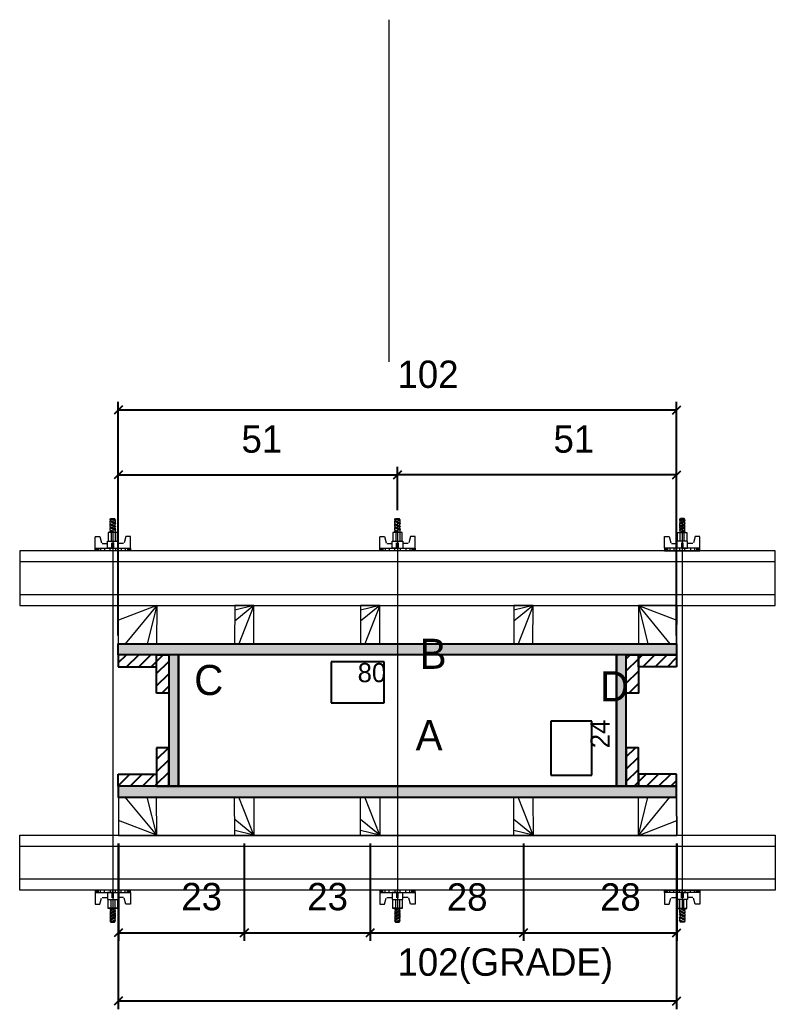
# Model space of a CAD drawing. Header units: metres. Extents: x 4495 to 5830, y 7754 to 8470.
# Drawn here: x 4494.9 to 4770.9, y 8108.7 to 8470.3 of the extents above; entities that cross this region are included whole.
import ezdxf

# ---------------------------------------------------------------- set-up
doc = ezdxf.new("R2010")
doc.units = ezdxf.units.M
for name, color, linetype in [('CHAPA', 7, 'Continuous'), ('COTA', 7, 'Continuous'), ('Hachura', 7, 'Continuous'), ('Madeira', 7, 'Continuous'), ('Painéis', 7, 'Continuous'), ('Perfil Metálico', 7, 'Continuous'), ('SARRAFO', 7, 'Continuous'), ('Texto Seção', 7, 'Continuous'), ('TEXTO_GERAL', 7, 'Continuous')]:
    doc.layers.add(name, color=color, linetype=linetype)

msp = doc.modelspace()

# ---------------------------------------------------------------- hatches: boundary and pattern name
at = {"layer": 'Hachura'}
h = msp.add_hatch(color=7, dxfattribs=at)
h.dxf.hatch_style = 1
h.paths.add_polyline_path([(4530.91, 8238.22), (4530.91, 8242.22), (4734.91, 8242.22), (4734.91, 8238.22), (4530.91, 8238.22)])
h = msp.add_hatch(color=7, dxfattribs=at)
h.dxf.hatch_style = 1
h.paths.add_polyline_path([(4530.91, 8238.22), (4530.91, 8242.22), (4734.91, 8242.22), (4734.91, 8238.22), (4530.91, 8238.22)])
h = msp.add_hatch(dxfattribs=at)
h.set_pattern_fill('ANSI31')
h.paths.add_polyline_path([(4544.91, 8238.22), (4544.91, 8233.82), (4530.91, 8233.82), (4530.91, 8238.22), (4544.91, 8238.22)])
h = msp.add_hatch(dxfattribs=at)
h.set_pattern_fill('ANSI31')
h.paths.add_polyline_path([(4549.31, 8238.22), (4544.91, 8238.22), (4544.91, 8224.22), (4549.31, 8224.22), (4549.31, 8238.22)])
h = msp.add_hatch(color=7, dxfattribs=at)
h.dxf.hatch_style = 1
h.paths.add_polyline_path([(4552.91, 8238.22), (4549.31, 8238.22), (4549.31, 8190.22), (4552.91, 8190.22), (4552.91, 8238.22)])
h = msp.add_hatch(color=7, dxfattribs=at)
h.dxf.hatch_style = 1
h.paths.add_polyline_path([(4552.91, 8238.22), (4549.31, 8238.22), (4549.31, 8190.22), (4552.91, 8190.22), (4552.91, 8238.22)])
h = msp.add_hatch(color=7, dxfattribs=at)
h.dxf.hatch_style = 1
h.paths.add_polyline_path([(4716.51, 8238.22), (4712.91, 8238.22), (4712.91, 8190.22), (4716.51, 8190.22), (4716.51, 8238.22)])
h = msp.add_hatch(color=7, dxfattribs=at)
h.dxf.hatch_style = 1
h.paths.add_polyline_path([(4716.51, 8238.22), (4712.91, 8238.22), (4712.91, 8190.22), (4716.51, 8190.22), (4716.51, 8238.22)])
h = msp.add_hatch(dxfattribs=at)
h.set_pattern_fill('ANSI31')
h.paths.add_polyline_path([(4720.91, 8238.22), (4716.51, 8238.22), (4716.51, 8224.22), (4720.91, 8224.22), (4720.91, 8238.22)])
h = msp.add_hatch(dxfattribs=at)
h.set_pattern_fill('ANSI31')
h.paths.add_polyline_path([(4720.91, 8238.22), (4720.91, 8233.82), (4734.91, 8233.82), (4734.91, 8238.22), (4720.91, 8238.22)])
h = msp.add_hatch(dxfattribs=at)
h.set_pattern_fill('ANSI31')
h.paths.add_polyline_path([(4549.31, 8190.22), (4544.91, 8190.22), (4544.91, 8204.22), (4549.31, 8204.22), (4549.31, 8190.22)])
h = msp.add_hatch(dxfattribs=at)
h.set_pattern_fill('ANSI31')
h.paths.add_polyline_path([(4720.91, 8190.22), (4716.51, 8190.22), (4716.51, 8204.22), (4720.91, 8204.22), (4720.91, 8190.22)])
h = msp.add_hatch(dxfattribs=at)
h.set_pattern_fill('ANSI31')
h.paths.add_polyline_path([(4544.91, 8190.22), (4544.91, 8194.62), (4530.91, 8194.62), (4530.91, 8190.22), (4544.91, 8190.22)])
h = msp.add_hatch(dxfattribs=at)
h.set_pattern_fill('ANSI31')
h.paths.add_polyline_path([(4720.91, 8190.22), (4720.91, 8194.62), (4734.91, 8194.62), (4734.91, 8190.22), (4720.91, 8190.22)])
h = msp.add_hatch(color=7, dxfattribs=at)
h.dxf.hatch_style = 1
h.paths.add_polyline_path([(4530.91, 8190.22), (4530.91, 8186.22), (4734.91, 8186.22), (4734.91, 8190.22), (4530.91, 8190.22)])
h = msp.add_hatch(color=7, dxfattribs=at)
h.dxf.hatch_style = 1
h.paths.add_polyline_path([(4530.91, 8190.22), (4530.91, 8186.22), (4734.91, 8186.22), (4734.91, 8190.22), (4530.91, 8190.22)])

# ---------------------------------------------------------------- linework, layer by layer
at = {"layer": 'CHAPA', "color": 1, "lineweight": 25}
for points in [[(4530.91, 8238.22), (4530.91, 8242.22), (4734.91, 8242.22), (4734.91, 8238.22)], [(4530.91, 8238.22), (4530.91, 8242.22), (4734.91, 8242.22), (4734.91, 8238.22)], [(4552.91, 8238.22), (4549.31, 8238.22), (4549.31, 8190.22), (4552.91, 8190.22)], [(4552.91, 8238.22), (4549.31, 8238.22), (4549.31, 8190.22), (4552.91, 8190.22)], [(4716.51, 8238.22), (4712.91, 8238.22), (4712.91, 8190.22), (4716.51, 8190.22)], [(4716.51, 8238.22), (4712.91, 8238.22), (4712.91, 8190.22), (4716.51, 8190.22)], [(4530.91, 8190.22), (4530.91, 8186.22), (4734.91, 8186.22), (4734.91, 8190.22)], [(4530.91, 8190.22), (4530.91, 8186.22), (4734.91, 8186.22), (4734.91, 8190.22)]]:
    msp.add_lwpolyline(points, close=True, dxfattribs=at)
at = {"layer": 'COTA', "color": 0, "lineweight": 25}
for p, q in [((4532.41, 8329.13), (4529.41, 8326.13)), ((4733.41, 8326.13), (4736.41, 8329.13)), ((4532.41, 8305.45), (4529.41, 8302.45)), ((4634.41, 8305.45), (4631.41, 8302.45)), ((4631.41, 8302.45), (4634.41, 8305.45)), ((4733.41, 8302.45), (4736.41, 8305.45)), ((4532.44, 8138.1), (4529.44, 8135.1)), ((4575.43, 8135.1), (4578.43, 8138.1)), ((4578.43, 8138.1), (4575.43, 8135.1)), ((4621.43, 8135.1), (4624.43, 8138.1)), ((4624.43, 8138.1), (4621.43, 8135.1)), ((4677.43, 8135.1), (4680.43, 8138.1)), ((4680.43, 8138.1), (4677.43, 8135.1)), ((4733.43, 8135.1), (4736.43, 8138.1)), ((4532.41, 8113.16), (4529.41, 8110.16)), ((4733.41, 8110.16), (4736.41, 8113.16))]:
    msp.add_line(p, q, dxfattribs=at)
at = {"layer": 'COTA', "color": 241, "lineweight": 25}
for p, q in [((4530.91, 8245.22), (4530.91, 8330.63)), ((4734.91, 8245.22), (4734.91, 8330.63)), ((4734.91, 8327.63), (4530.91, 8327.63)), ((4530.91, 8279.22), (4530.91, 8306.95)), ((4632.91, 8291.03), (4632.91, 8306.95)), ((4632.91, 8291.03), (4632.91, 8306.95)), ((4734.91, 8279.22), (4734.91, 8306.95)), ((4530.91, 8303.95), (4632.91, 8303.95)), ((4734.91, 8303.95), (4632.91, 8303.95)), ((4530.91, 8169.22), (4530.91, 8108.66)), ((4530.94, 8169.21), (4530.94, 8133.6)), ((4576.93, 8169.21), (4576.93, 8133.6)), ((4576.93, 8169.21), (4576.93, 8133.6)), ((4622.93, 8169.21), (4622.93, 8133.6)), ((4622.93, 8169.21), (4622.93, 8133.6)), ((4678.93, 8169.21), (4678.93, 8133.6)), ((4678.93, 8169.21), (4678.93, 8133.6)), ((4734.91, 8169.22), (4734.91, 8108.66)), ((4734.93, 8169.21), (4734.93, 8133.6)), ((4530.94, 8136.6), (4576.93, 8136.6)), ((4576.93, 8136.6), (4622.93, 8136.6)), ((4622.93, 8136.6), (4678.93, 8136.6)), ((4678.93, 8136.6), (4734.93, 8136.6)), ((4734.91, 8111.66), (4530.91, 8111.66))]:
    msp.add_line(p, q, dxfattribs=at)
at = {"layer": 'COTA', "color": 180, "lineweight": 25}
for p, q in [((4628.03, 8235.68), (4608.69, 8235.68)), ((4608.69, 8235.68), (4608.69, 8220.68)), ((4628.03, 8220.68), (4628.03, 8235.68)), ((4608.69, 8220.68), (4628.03, 8220.68)), ((4703.92, 8213.91), (4688.92, 8213.91)), ((4688.92, 8213.91), (4688.92, 8194.24)), ((4703.92, 8194.24), (4703.92, 8213.91)), ((4688.92, 8194.24), (4703.92, 8194.24))]:
    msp.add_line(p, q, dxfattribs=at)
at = {"layer": 'Hachura', "color": 0, "lineweight": 9}
for p, q in [((4529.91, 8285.98), (4527.77, 8287.05)), ((4529.91, 8284.82), (4527.77, 8285.89)), ((4529.91, 8283.66), (4527.77, 8284.73)), ((4527.81, 8287.29), (4529.97, 8286.21)), ((4527.81, 8286.13), (4529.97, 8285.05)), ((4527.81, 8284.97), (4529.97, 8283.88)), ((4527.88, 8287.7), (4528.2, 8288.03)), ((4527.88, 8287.38), (4527.88, 8287.7)), ((4529.81, 8287.7), (4527.88, 8287.7)), ((4527.88, 8287.38), (4529.81, 8286.41)), ((4527.88, 8287.38), (4529.81, 8286.41)), ((4527.88, 8286.22), (4527.88, 8286.87)), ((4529.81, 8285.9), (4527.88, 8286.87)), ((4527.88, 8286.22), (4529.81, 8285.25)), ((4527.88, 8285.06), (4527.88, 8285.71)), ((4529.81, 8284.74), (4527.88, 8285.71)), ((4527.88, 8285.49), (4527.88, 8285.71)), ((4527.88, 8285.06), (4529.81, 8284.09)), ((4528.2, 8288.03), (4529.49, 8288.03)), ((4529.81, 8287.06), (4528.52, 8287.7)), ((4529.91, 8287.14), (4528.78, 8287.7)), ((4529.3, 8287.7), (4529.97, 8287.37)), ((4529.81, 8287.7), (4529.49, 8288.03)), ((4529.56, 8287.7), (4529.81, 8287.58)), ((4529.81, 8287.06), (4529.81, 8286.41)), ((4529.81, 8285.25), (4529.81, 8285.9)), ((4529.81, 8284.53), (4529.81, 8284.74)), ((4633.91, 8285.98), (4631.77, 8287.05)), ((4633.91, 8284.82), (4631.77, 8285.89)), ((4633.91, 8283.66), (4631.77, 8284.73)), ((4631.81, 8287.29), (4633.97, 8286.21)), ((4631.81, 8286.13), (4633.97, 8285.05)), ((4631.81, 8284.97), (4633.97, 8283.88)), ((4631.88, 8287.7), (4632.2, 8288.03)), ((4631.88, 8287.38), (4631.88, 8287.7)), ((4633.81, 8287.7), (4631.88, 8287.7)), ((4631.88, 8287.38), (4633.81, 8286.41)), ((4631.88, 8287.38), (4633.81, 8286.41)), ((4631.88, 8286.22), (4631.88, 8286.87)), ((4633.81, 8285.9), (4631.88, 8286.87)), ((4631.88, 8286.22), (4633.81, 8285.25)), ((4631.88, 8285.06), (4631.88, 8285.71)), ((4633.81, 8284.74), (4631.88, 8285.71)), ((4631.88, 8285.49), (4631.88, 8285.71)), ((4631.88, 8285.06), (4633.81, 8284.09)), ((4632.2, 8288.03), (4633.49, 8288.03)), ((4633.81, 8287.06), (4632.52, 8287.7)), ((4633.91, 8287.14), (4632.78, 8287.7)), ((4633.3, 8287.7), (4633.97, 8287.37)), ((4633.81, 8287.7), (4633.49, 8288.03)), ((4633.56, 8287.7), (4633.81, 8287.58)), ((4633.81, 8287.06), (4633.81, 8286.41)), ((4633.81, 8285.25), (4633.81, 8285.9)), ((4633.81, 8284.53), (4633.81, 8284.74)), ((4736.53, 8287.7), (4735.85, 8287.37)), ((4738.02, 8287.29), (4735.85, 8286.21)), ((4738.02, 8286.13), (4735.85, 8285.05)), ((4738.02, 8284.97), (4735.85, 8283.88)), ((4735.91, 8287.14), (4737.04, 8287.7)), ((4735.91, 8285.98), (4738.05, 8287.05)), ((4735.91, 8284.82), (4738.05, 8285.89)), ((4735.91, 8283.66), (4738.05, 8284.73)), ((4736.01, 8287.7), (4736.34, 8288.03)), ((4736.27, 8287.7), (4736.01, 8287.58)), ((4736.01, 8287.06), (4737.3, 8287.7)), ((4736.01, 8287.7), (4737.95, 8287.7)), ((4737.95, 8287.38), (4736.01, 8286.41)), ((4737.95, 8287.38), (4736.01, 8286.41)), ((4736.01, 8287.06), (4736.01, 8286.41)), ((4736.01, 8285.9), (4737.95, 8286.87)), ((4737.95, 8286.22), (4736.01, 8285.25)), ((4736.01, 8285.25), (4736.01, 8285.9)), ((4736.01, 8284.74), (4737.95, 8285.71)), ((4737.95, 8285.06), (4736.01, 8284.09)), ((4736.01, 8284.53), (4736.01, 8284.74)), ((4737.63, 8288.03), (4736.34, 8288.03)), ((4737.95, 8287.7), (4737.63, 8288.03)), ((4737.95, 8287.38), (4737.95, 8287.7)), ((4737.95, 8286.22), (4737.95, 8286.87)), ((4737.95, 8285.06), (4737.95, 8285.71)), ((4737.95, 8285.49), (4737.95, 8285.71)), ((4522.46, 8281.38), (4524.14, 8281.38)), ((4522.47, 8276.22), (4522.47, 8281.36)), ((4524.14, 8281.38), (4524.72, 8279.17)), ((4530.59, 8282.93), (4527.23, 8282.93)), ((4527.23, 8282.93), (4527.23, 8279.71)), ((4530.59, 8282.86), (4527.23, 8282.86)), ((4529.04, 8282.93), (4527.77, 8283.57)), ((4527.88, 8283.9), (4527.88, 8284.54)), ((4529.81, 8283.58), (4527.88, 8284.54)), ((4527.88, 8283.9), (4529.81, 8282.93)), ((4528.78, 8282.93), (4527.88, 8283.38)), ((4527.88, 8282.93), (4527.88, 8283.38)), ((4528.27, 8282.93), (4528.27, 8279.71)), ((4529.81, 8284.53), (4529.81, 8284.09)), ((4529.81, 8283.58), (4529.81, 8282.93)), ((4529.81, 8282.93), (4529.81, 8279.71)), ((4530.59, 8279.71), (4530.59, 8282.93)), ((4533.68, 8281.38), (4533.1, 8279.17)), ((4535.36, 8281.38), (4533.68, 8281.38)), ((4535.36, 8277.13), (4535.36, 8281.38)), ((4626.46, 8281.38), (4628.14, 8281.38)), ((4626.47, 8276.22), (4626.47, 8281.36)), ((4628.14, 8281.38), (4628.72, 8279.17)), ((4634.59, 8282.93), (4631.23, 8282.93)), ((4631.23, 8282.93), (4631.23, 8279.71)), ((4634.59, 8282.86), (4631.23, 8282.86)), ((4633.04, 8282.93), (4631.77, 8283.57)), ((4631.88, 8283.9), (4631.88, 8284.54)), ((4633.81, 8283.58), (4631.88, 8284.54)), ((4631.88, 8283.9), (4633.81, 8282.93)), ((4632.78, 8282.93), (4631.88, 8283.38)), ((4631.88, 8282.93), (4631.88, 8283.38)), ((4632.27, 8282.93), (4632.27, 8279.71)), ((4633.81, 8284.53), (4633.81, 8284.09)), ((4633.81, 8283.58), (4633.81, 8282.93)), ((4633.81, 8282.93), (4633.81, 8279.71)), ((4634.59, 8279.71), (4634.59, 8282.93)), ((4637.68, 8281.38), (4637.1, 8279.17)), ((4639.36, 8281.38), (4637.68, 8281.38)), ((4639.36, 8277.13), (4639.36, 8281.38)), ((4730.47, 8277.13), (4730.47, 8281.38)), ((4730.47, 8281.38), (4732.14, 8281.38)), ((4732.14, 8281.38), (4732.72, 8279.17)), ((4735.24, 8282.93), (4738.59, 8282.93)), ((4735.24, 8279.71), (4735.24, 8282.93)), ((4735.24, 8282.86), (4738.59, 8282.86)), ((4736.01, 8283.58), (4737.95, 8284.54)), ((4736.01, 8284.53), (4736.01, 8284.09)), ((4737.95, 8283.9), (4736.01, 8282.93)), ((4736.01, 8283.58), (4736.01, 8282.93)), ((4736.01, 8282.93), (4736.01, 8279.71)), ((4736.79, 8282.93), (4738.05, 8283.57)), ((4737.04, 8282.93), (4737.95, 8283.38)), ((4737.56, 8282.93), (4737.56, 8279.71)), ((4737.95, 8283.9), (4737.95, 8284.54)), ((4737.95, 8282.93), (4737.95, 8283.38)), ((4738.59, 8282.93), (4738.59, 8279.71)), ((4741.69, 8281.38), (4741.11, 8279.17)), ((4743.36, 8281.38), (4741.69, 8281.38)), ((4743.36, 8276.22), (4743.36, 8281.36)), ((4525.03, 8278.93), (4526.98, 8278.93)), ((4526.98, 8279.71), (4530.85, 8279.71)), ((4526.98, 8277.13), (4526.98, 8279.71)), ((4528.6, 8277.13), (4528.6, 8279.13)), ((4529.11, 8279.13), (4529.11, 8277.13)), ((4530.85, 8279.71), (4530.59, 8279.71)), ((4530.85, 8279.71), (4530.59, 8279.71)), ((4532.79, 8278.93), (4530.84, 8278.93)), ((4530.85, 8279.71), (4530.85, 8277.13)), ((4629.03, 8278.93), (4630.98, 8278.93)), ((4630.98, 8279.71), (4634.85, 8279.71)), ((4630.98, 8277.13), (4630.98, 8279.71)), ((4632.6, 8277.13), (4632.6, 8279.13)), ((4633.12, 8279.13), (4633.12, 8277.13)), ((4634.85, 8279.71), (4634.59, 8279.71)), ((4634.85, 8279.71), (4634.59, 8279.71)), ((4636.79, 8278.93), (4634.84, 8278.93)), ((4634.85, 8279.71), (4634.85, 8277.13)), ((4733.04, 8278.93), (4734.98, 8278.93)), ((4738.85, 8279.71), (4734.98, 8279.71)), ((4734.98, 8279.71), (4734.98, 8277.13)), ((4734.98, 8279.71), (4735.24, 8279.71)), ((4734.98, 8279.71), (4735.24, 8279.71)), ((4736.71, 8279.13), (4736.71, 8277.13)), ((4737.23, 8277.13), (4737.23, 8279.13)), ((4738.85, 8277.13), (4738.85, 8279.71)), ((4740.79, 8278.93), (4738.85, 8278.93)), ((4522.46, 8277.13), (4535.36, 8277.13)), ((4522.46, 8277.13), (4527.62, 8277.13)), ((4535.36, 8276.22), (4522.47, 8276.22)), ((4522.6, 8277.15), (4522.6, 8276.22)), ((4522.81, 8277.15), (4522.81, 8276.22)), ((4523.15, 8277.15), (4523.15, 8276.22)), ((4523.61, 8277.15), (4523.61, 8276.22)), ((4524.46, 8277.15), (4524.46, 8276.22)), ((4525.87, 8277.15), (4525.87, 8276.22)), ((4534.41, 8276.22), (4526.59, 8276.22)), ((4528.91, 8277.13), (4526.98, 8277.13)), ((4527.62, 8277.13), (4528.27, 8277.13)), ((4527.95, 8276.81), (4527.95, 8277.02)), ((4527.95, 8276.38), (4527.95, 8276.81)), ((4528.91, 8277.13), (4528.91, 8276.22)), ((4529.89, 8277), (4529.89, 8276.57)), ((4531.94, 8277.15), (4531.94, 8276.22)), ((4533.37, 8277.15), (4533.37, 8276.22)), ((4534.21, 8277.15), (4534.21, 8276.22)), ((4534.68, 8277.15), (4534.68, 8276.22)), ((4535.01, 8277.15), (4535.01, 8276.22)), ((4535.22, 8277.15), (4535.22, 8276.22)), ((4535.36, 8277.13), (4535.36, 8276.22)), ((4626.46, 8277.13), (4639.36, 8277.13)), ((4626.46, 8277.13), (4631.62, 8277.13)), ((4639.36, 8276.22), (4626.47, 8276.22)), ((4626.6, 8277.15), (4626.6, 8276.22)), ((4626.81, 8277.15), (4626.81, 8276.22)), ((4627.15, 8277.15), (4627.15, 8276.22)), ((4627.61, 8277.15), (4627.61, 8276.22)), ((4628.46, 8277.15), (4628.46, 8276.22)), ((4629.87, 8277.15), (4629.87, 8276.22)), ((4638.41, 8276.22), (4630.59, 8276.22)), ((4632.91, 8277.13), (4630.98, 8277.13)), ((4631.62, 8277.13), (4632.27, 8277.13)), ((4631.95, 8276.81), (4631.95, 8277.02)), ((4631.95, 8276.38), (4631.95, 8276.81)), ((4632.91, 8277.13), (4632.91, 8276.22)), ((4633.89, 8277), (4633.89, 8276.57)), ((4635.94, 8277.15), (4635.94, 8276.22)), ((4637.37, 8277.15), (4637.37, 8276.22)), ((4638.21, 8277.15), (4638.21, 8276.22)), ((4638.68, 8277.15), (4638.68, 8276.22)), ((4639.01, 8277.15), (4639.01, 8276.22)), ((4639.22, 8277.15), (4639.22, 8276.22)), ((4639.36, 8277.13), (4639.36, 8276.22)), ((4743.36, 8277.13), (4730.47, 8277.13)), ((4730.47, 8277.13), (4730.47, 8276.22)), ((4730.47, 8276.22), (4743.36, 8276.22)), ((4730.6, 8277.15), (4730.6, 8276.22)), ((4730.81, 8277.15), (4730.81, 8276.22)), ((4731.15, 8277.15), (4731.15, 8276.22)), ((4731.42, 8276.22), (4739.23, 8276.22)), ((4731.61, 8277.15), (4731.61, 8276.22)), ((4732.46, 8277.15), (4732.46, 8276.22)), ((4733.89, 8277.15), (4733.89, 8276.22)), ((4735.94, 8277), (4735.94, 8276.57)), ((4736.92, 8277.13), (4738.85, 8277.13)), ((4736.92, 8277.13), (4736.92, 8276.22)), ((4738.21, 8277.13), (4737.56, 8277.13)), ((4737.87, 8276.81), (4737.87, 8277.02)), ((4737.87, 8276.38), (4737.87, 8276.81)), ((4743.36, 8277.13), (4738.21, 8277.13)), ((4739.96, 8277.15), (4739.96, 8276.22)), ((4741.37, 8277.15), (4741.37, 8276.22)), ((4742.21, 8277.15), (4742.21, 8276.22)), ((4742.68, 8277.15), (4742.68, 8276.22)), ((4743.01, 8277.15), (4743.01, 8276.22)), ((4743.22, 8277.15), (4743.22, 8276.22)), ((4522.46, 8151.32), (4535.36, 8151.32)), ((4522.46, 8151.32), (4527.62, 8151.32)), ((4535.36, 8152.22), (4522.47, 8152.22)), ((4522.47, 8152.22), (4522.47, 8147.09)), ((4522.6, 8151.3), (4522.6, 8152.23)), ((4522.81, 8151.3), (4522.81, 8152.23)), ((4523.15, 8151.3), (4523.15, 8152.23)), ((4523.61, 8151.3), (4523.61, 8152.23)), ((4524.46, 8151.3), (4524.46, 8152.23)), ((4525.87, 8151.3), (4525.87, 8152.23)), ((4534.41, 8152.22), (4526.59, 8152.22)), ((4528.91, 8151.32), (4526.98, 8151.32)), ((4526.98, 8151.32), (4526.98, 8148.74)), ((4527.62, 8151.32), (4528.27, 8151.32)), ((4527.95, 8152.07), (4527.95, 8151.64)), ((4527.95, 8151.64), (4527.95, 8151.43)), ((4528.6, 8151.32), (4528.6, 8149.32)), ((4528.91, 8151.32), (4528.91, 8152.22)), ((4529.12, 8149.32), (4529.12, 8151.32)), ((4529.89, 8151.45), (4529.89, 8151.88)), ((4530.85, 8148.74), (4530.85, 8151.32)), ((4531.94, 8151.3), (4531.94, 8152.22)), ((4533.37, 8151.3), (4533.37, 8152.23)), ((4534.21, 8151.3), (4534.21, 8152.23)), ((4534.68, 8151.3), (4534.68, 8152.23)), ((4535.01, 8151.3), (4535.01, 8152.23)), ((4535.22, 8151.3), (4535.22, 8152.23)), ((4535.36, 8151.32), (4535.36, 8152.22)), ((4535.36, 8151.32), (4535.36, 8147.07)), ((4626.46, 8151.32), (4639.36, 8151.32)), ((4626.46, 8151.32), (4631.62, 8151.32)), ((4639.36, 8152.22), (4626.47, 8152.22)), ((4626.47, 8152.22), (4626.47, 8147.09)), ((4626.6, 8151.3), (4626.6, 8152.23)), ((4626.81, 8151.3), (4626.81, 8152.23)), ((4627.15, 8151.3), (4627.15, 8152.23)), ((4627.61, 8151.3), (4627.61, 8152.23)), ((4628.46, 8151.3), (4628.46, 8152.23)), ((4629.87, 8151.3), (4629.87, 8152.23)), ((4638.41, 8152.22), (4630.59, 8152.22)), ((4632.91, 8151.32), (4630.98, 8151.32)), ((4630.98, 8151.32), (4630.98, 8148.74)), ((4631.62, 8151.32), (4632.27, 8151.32)), ((4631.95, 8152.07), (4631.95, 8151.64)), ((4631.95, 8151.64), (4631.95, 8151.43)), ((4632.6, 8151.32), (4632.6, 8149.32)), ((4632.91, 8151.32), (4632.91, 8152.22)), ((4633.12, 8149.32), (4633.12, 8151.32)), ((4633.89, 8151.45), (4633.89, 8151.88)), ((4634.85, 8148.74), (4634.85, 8151.32)), ((4635.94, 8151.3), (4635.94, 8152.22)), ((4637.37, 8151.3), (4637.37, 8152.23)), ((4638.21, 8151.3), (4638.21, 8152.23)), ((4638.68, 8151.3), (4638.68, 8152.23)), ((4639.01, 8151.3), (4639.01, 8152.23)), ((4639.22, 8151.3), (4639.22, 8152.23)), ((4639.36, 8151.32), (4639.36, 8152.22)), ((4639.36, 8151.32), (4639.36, 8147.07)), ((4730.47, 8152.22), (4743.36, 8152.22)), ((4730.47, 8151.32), (4730.47, 8152.22)), ((4743.36, 8151.32), (4730.47, 8151.32)), ((4730.47, 8151.32), (4730.47, 8147.07)), ((4730.6, 8151.3), (4730.6, 8152.23)), ((4730.81, 8151.3), (4730.81, 8152.23)), ((4731.15, 8151.3), (4731.15, 8152.23)), ((4731.42, 8152.22), (4739.23, 8152.22)), ((4731.61, 8151.3), (4731.61, 8152.23)), ((4732.46, 8151.3), (4732.46, 8152.23)), ((4733.89, 8151.3), (4733.89, 8152.22)), ((4734.98, 8148.74), (4734.98, 8151.32)), ((4735.94, 8151.45), (4735.94, 8151.88)), ((4736.71, 8149.32), (4736.71, 8151.32)), ((4736.91, 8151.32), (4738.85, 8151.32)), ((4736.92, 8151.32), (4736.92, 8152.22)), ((4737.23, 8151.32), (4737.23, 8149.32)), ((4738.2, 8151.32), (4737.56, 8151.32)), ((4737.87, 8152.07), (4737.87, 8151.64)), ((4737.87, 8151.64), (4737.87, 8151.43)), ((4743.36, 8151.32), (4738.2, 8151.32)), ((4738.85, 8151.32), (4738.85, 8148.74)), ((4739.95, 8151.3), (4739.95, 8152.23)), ((4741.37, 8151.3), (4741.37, 8152.23)), ((4742.21, 8151.3), (4742.21, 8152.23)), ((4742.68, 8151.3), (4742.68, 8152.23)), ((4743.01, 8151.3), (4743.01, 8152.23)), ((4743.22, 8151.3), (4743.22, 8152.23)), ((4743.36, 8152.22), (4743.36, 8147.09)), ((4524.14, 8147.07), (4524.72, 8149.28)), ((4525.03, 8149.52), (4526.98, 8149.52)), ((4526.98, 8148.74), (4530.85, 8148.74)), ((4527.23, 8145.52), (4527.23, 8148.74)), ((4528.27, 8145.52), (4528.27, 8148.74)), ((4529.81, 8145.52), (4529.81, 8148.74)), ((4530.59, 8148.74), (4530.59, 8145.52)), ((4530.85, 8148.74), (4530.59, 8148.74)), ((4530.85, 8148.74), (4530.59, 8148.74)), ((4532.79, 8149.52), (4530.84, 8149.52)), ((4533.68, 8147.07), (4533.1, 8149.28)), ((4628.14, 8147.07), (4628.72, 8149.28)), ((4629.03, 8149.52), (4630.98, 8149.52)), ((4630.98, 8148.74), (4634.85, 8148.74)), ((4631.24, 8145.52), (4631.24, 8148.74)), ((4632.27, 8145.52), (4632.27, 8148.74)), ((4633.81, 8145.52), (4633.81, 8148.74)), ((4634.59, 8148.74), (4634.59, 8145.52)), ((4634.85, 8148.74), (4634.59, 8148.74)), ((4634.85, 8148.74), (4634.59, 8148.74)), ((4636.79, 8149.52), (4634.84, 8149.52)), ((4637.68, 8147.07), (4637.1, 8149.28)), ((4732.14, 8147.07), (4732.72, 8149.28)), ((4733.04, 8149.52), (4734.98, 8149.52)), ((4738.85, 8148.74), (4734.98, 8148.74)), ((4734.98, 8148.74), (4735.24, 8148.74)), ((4734.98, 8148.74), (4735.24, 8148.74)), ((4735.24, 8148.74), (4735.24, 8145.52)), ((4736.01, 8145.52), (4736.01, 8148.74)), ((4737.56, 8145.52), (4737.56, 8148.74)), ((4738.59, 8145.52), (4738.59, 8148.74)), ((4740.79, 8149.52), (4738.85, 8149.52)), ((4741.69, 8147.07), (4741.11, 8149.28)), ((4522.46, 8147.07), (4524.14, 8147.07)), ((4530.59, 8145.59), (4527.23, 8145.59)), ((4530.59, 8145.52), (4527.23, 8145.52)), ((4529.04, 8145.52), (4527.77, 8144.88)), ((4529.91, 8144.79), (4527.77, 8143.72)), ((4529.91, 8143.63), (4527.77, 8142.56)), ((4527.81, 8143.48), (4529.97, 8144.57)), ((4527.88, 8144.55), (4529.81, 8145.52)), ((4528.78, 8145.52), (4527.88, 8145.07)), ((4527.88, 8145.52), (4527.88, 8145.07)), ((4529.81, 8144.87), (4527.88, 8143.91)), ((4527.88, 8144.55), (4527.88, 8143.91)), ((4527.88, 8143.39), (4529.81, 8144.36)), ((4529.81, 8143.71), (4527.88, 8142.74)), ((4529.81, 8144.87), (4529.81, 8145.52)), ((4529.81, 8143.92), (4529.81, 8144.36)), ((4529.81, 8143.92), (4529.81, 8143.71)), ((4535.36, 8147.07), (4533.68, 8147.07)), ((4626.46, 8147.07), (4628.14, 8147.07)), ((4634.59, 8145.59), (4631.24, 8145.59)), ((4634.59, 8145.52), (4631.24, 8145.52)), ((4633.04, 8145.52), (4631.77, 8144.88)), ((4633.91, 8144.79), (4631.77, 8143.72)), ((4633.91, 8143.63), (4631.77, 8142.56)), ((4631.81, 8143.48), (4633.97, 8144.57)), ((4631.88, 8144.55), (4633.81, 8145.52)), ((4632.78, 8145.52), (4631.88, 8145.07)), ((4631.88, 8145.52), (4631.88, 8145.07)), ((4633.81, 8144.87), (4631.88, 8143.91)), ((4631.88, 8144.55), (4631.88, 8143.91)), ((4631.88, 8143.39), (4633.81, 8144.36)), ((4633.81, 8143.71), (4631.88, 8142.74)), ((4633.81, 8144.87), (4633.81, 8145.52)), ((4633.81, 8143.92), (4633.81, 8144.36)), ((4633.81, 8143.92), (4633.81, 8143.71)), ((4639.36, 8147.07), (4637.68, 8147.07)), ((4730.47, 8147.07), (4732.14, 8147.07)), ((4735.24, 8145.59), (4738.59, 8145.59)), ((4735.24, 8145.52), (4738.59, 8145.52)), ((4738.02, 8143.48), (4735.85, 8144.57)), ((4735.91, 8144.79), (4738.05, 8143.72)), ((4735.91, 8143.63), (4738.05, 8142.56)), ((4736.01, 8144.87), (4736.01, 8145.52)), ((4737.95, 8144.55), (4736.01, 8145.52)), ((4736.01, 8144.87), (4737.95, 8143.91)), ((4736.01, 8143.92), (4736.01, 8144.36)), ((4737.95, 8143.39), (4736.01, 8144.36)), ((4736.01, 8143.92), (4736.01, 8143.71)), ((4736.01, 8143.71), (4737.95, 8142.74)), ((4736.79, 8145.52), (4738.05, 8144.88)), ((4737.04, 8145.52), (4737.95, 8145.07)), ((4737.95, 8145.52), (4737.95, 8145.07)), ((4737.95, 8144.55), (4737.95, 8143.91)), ((4743.36, 8147.07), (4741.69, 8147.07)), ((4529.91, 8142.47), (4527.77, 8141.4)), ((4527.81, 8142.32), (4529.97, 8143.4)), ((4527.81, 8141.16), (4529.97, 8142.24)), ((4527.88, 8143.39), (4527.88, 8142.74)), ((4527.88, 8142.23), (4529.81, 8143.2)), ((4527.88, 8142.96), (4527.88, 8142.74)), ((4529.81, 8142.55), (4527.88, 8141.58)), ((4527.88, 8142.23), (4527.88, 8141.58)), ((4527.88, 8141.07), (4529.81, 8142.04)), ((4527.88, 8141.07), (4529.81, 8142.04)), ((4527.88, 8141.07), (4527.88, 8140.75)), ((4527.88, 8140.75), (4528.2, 8140.42)), ((4529.81, 8140.75), (4527.88, 8140.75)), ((4528.2, 8140.42), (4529.49, 8140.42)), ((4529.81, 8141.39), (4528.52, 8140.75)), ((4529.91, 8141.31), (4528.78, 8140.75)), ((4529.3, 8140.75), (4529.97, 8141.08)), ((4529.81, 8140.75), (4529.49, 8140.42)), ((4529.56, 8140.75), (4529.81, 8140.87)), ((4529.81, 8143.2), (4529.81, 8142.55)), ((4529.81, 8141.39), (4529.81, 8142.04)), ((4633.91, 8142.47), (4631.77, 8141.4)), ((4631.81, 8142.32), (4633.97, 8143.4)), ((4631.81, 8141.16), (4633.97, 8142.24)), ((4631.88, 8143.39), (4631.88, 8142.74)), ((4631.88, 8142.23), (4633.81, 8143.2)), ((4631.88, 8142.96), (4631.88, 8142.74)), ((4633.81, 8142.55), (4631.88, 8141.58)), ((4631.88, 8142.23), (4631.88, 8141.58)), ((4631.88, 8141.07), (4633.81, 8142.04)), ((4631.88, 8141.07), (4633.81, 8142.04)), ((4631.88, 8141.07), (4631.88, 8140.75)), ((4631.88, 8140.75), (4632.2, 8140.42)), ((4633.81, 8140.75), (4631.88, 8140.75)), ((4632.2, 8140.42), (4633.49, 8140.42)), ((4633.81, 8141.39), (4632.53, 8140.75)), ((4633.91, 8141.31), (4632.78, 8140.75)), ((4633.3, 8140.75), (4633.97, 8141.08)), ((4633.81, 8140.75), (4633.49, 8140.42)), ((4633.56, 8140.75), (4633.81, 8140.87)), ((4633.81, 8143.2), (4633.81, 8142.55)), ((4633.81, 8141.39), (4633.81, 8142.04)), ((4738.02, 8142.32), (4735.85, 8143.4)), ((4738.02, 8141.16), (4735.85, 8142.24)), ((4736.53, 8140.75), (4735.85, 8141.08)), ((4735.91, 8142.47), (4738.05, 8141.4)), ((4735.91, 8141.31), (4737.04, 8140.75)), ((4736.01, 8143.2), (4736.01, 8142.55)), ((4737.95, 8142.23), (4736.01, 8143.2)), ((4736.01, 8142.55), (4737.95, 8141.58)), ((4737.95, 8141.07), (4736.01, 8142.04)), ((4736.01, 8141.39), (4736.01, 8142.04)), ((4737.95, 8141.07), (4736.01, 8142.04)), ((4736.01, 8141.39), (4737.3, 8140.75)), ((4736.27, 8140.75), (4736.01, 8140.87)), ((4736.01, 8140.75), (4736.34, 8140.42)), ((4736.01, 8140.75), (4737.95, 8140.75)), ((4737.63, 8140.42), (4736.34, 8140.42)), ((4737.95, 8140.75), (4737.63, 8140.42)), ((4737.95, 8143.39), (4737.95, 8142.74)), ((4737.95, 8142.96), (4737.95, 8142.74)), ((4737.95, 8142.23), (4737.95, 8141.58)), ((4737.95, 8141.07), (4737.95, 8140.75))]:
    msp.add_line(p, q, dxfattribs=at)
at = {"layer": 'Hachura', "color": 251, "lineweight": 9}
for p, q in [((4528.91, 8287.03), (4528.9, 8145.22)), ((4632.91, 8287.03), (4632.9, 8145.22)), ((4736.91, 8287.03), (4736.92, 8145.22))]:
    msp.add_line(p, q, dxfattribs=at)
at = {"layer": 'Madeira', "color": 126, "lineweight": 18}
for p, q in [((4544.94, 8256.22), (4530.93, 8250.81)), ((4544.94, 8256.22), (4533.4, 8242.23)), ((4544.94, 8256.22), (4541.44, 8242.22)), ((4580.43, 8256.23), (4573.42, 8250.48)), ((4580.43, 8256.23), (4573.43, 8254.5)), ((4580.43, 8256.23), (4574.99, 8242.24)), ((4626.43, 8256.23), (4619.42, 8250.48)), ((4626.43, 8256.23), (4619.43, 8254.5)), ((4626.43, 8256.23), (4620.99, 8242.24)), ((4682.43, 8256.23), (4675.42, 8250.48)), ((4682.43, 8256.23), (4675.43, 8254.5)), ((4682.43, 8256.23), (4676.99, 8242.24)), ((4720.93, 8256.24), (4732.43, 8242.23)), ((4720.93, 8256.24), (4724.4, 8242.24)), ((4720.93, 8256.24), (4734.92, 8250.8)), ((4544.94, 8172.23), (4533.4, 8186.22)), ((4544.94, 8172.23), (4541.44, 8186.22)), ((4580.43, 8172.22), (4574.99, 8186.21)), ((4626.43, 8172.22), (4620.99, 8186.21)), ((4682.43, 8172.22), (4676.99, 8186.21)), ((4720.93, 8172.21), (4732.43, 8186.22)), ((4720.93, 8172.21), (4724.4, 8186.21)), ((4544.94, 8172.23), (4530.93, 8177.64)), ((4580.43, 8172.22), (4573.42, 8177.97)), ((4626.43, 8172.22), (4619.42, 8177.97)), ((4682.43, 8172.22), (4675.42, 8177.97)), ((4720.93, 8172.21), (4734.92, 8177.65)), ((4580.43, 8172.22), (4573.43, 8173.95)), ((4626.43, 8172.22), (4619.43, 8173.95)), ((4682.43, 8172.22), (4675.43, 8173.95))]:
    msp.add_line(p, q, dxfattribs=at)
for points in [[(4734.93, 8256.24), (4734.91, 8242.24), (4530.92, 8242.24), (4530.94, 8256.24)], [(4544.94, 8256.22), (4544.92, 8242.22), (4530.92, 8242.24), (4530.94, 8256.24)], [(4580.43, 8256.23), (4573.43, 8256.24), (4573.41, 8242.24), (4580.41, 8242.23)], [(4626.43, 8256.23), (4619.43, 8256.24), (4619.41, 8242.24), (4626.41, 8242.23)], [(4682.43, 8256.23), (4675.43, 8256.24), (4675.41, 8242.24), (4682.41, 8242.23)], [(4720.93, 8256.24), (4720.91, 8242.24), (4734.91, 8242.22), (4734.93, 8256.22)], [(4544.94, 8172.23), (4544.92, 8186.23), (4530.92, 8186.21), (4530.94, 8172.21)], [(4734.93, 8172.21), (4734.91, 8186.21), (4530.92, 8186.21), (4530.94, 8172.21)], [(4580.43, 8172.22), (4573.43, 8172.21), (4573.41, 8186.21), (4580.41, 8186.22)], [(4626.43, 8172.22), (4619.43, 8172.21), (4619.41, 8186.21), (4626.41, 8186.22)], [(4682.43, 8172.22), (4675.43, 8172.21), (4675.41, 8186.21), (4682.41, 8186.22)], [(4720.93, 8172.21), (4720.91, 8186.21), (4734.91, 8186.22), (4734.93, 8172.22)]]:
    msp.add_lwpolyline(points, close=True, dxfattribs=at)
at = {"layer": 'Painéis', "color": 200, "lineweight": 25}
msp.add_lwpolyline([(4712.91, 8190.22), (4712.91, 8238.22), (4552.91, 8238.22), (4552.91, 8190.22)], close=True, dxfattribs=at)
at = {"layer": 'Perfil Metálico', "color": 224, "lineweight": 18}
for points in [[(4494.91, 8276.22), (4494.91, 8256.22), (4770.91, 8256.22), (4770.91, 8276.22)], [(4770.91, 8260.22), (4770.91, 8272.22), (4494.91, 8272.22), (4494.91, 8260.22)], [(4494.91, 8152.22), (4494.91, 8172.22), (4770.91, 8172.22), (4770.91, 8152.22)], [(4770.91, 8168.22), (4770.91, 8156.22), (4494.91, 8156.22), (4494.91, 8168.22)]]:
    msp.add_lwpolyline(points, close=True, dxfattribs=at)
at = {"layer": 'SARRAFO', "color": 251, "lineweight": 25}
for points in [[(4530.91, 8233.82), (4544.91, 8233.82), (4544.91, 8238.22), (4530.91, 8238.22)], [(4544.91, 8224.22), (4544.91, 8238.22), (4549.31, 8238.22), (4549.31, 8224.22)], [(4716.51, 8224.22), (4716.51, 8238.22), (4720.91, 8238.22), (4720.91, 8224.22)], [(4734.91, 8233.82), (4720.91, 8233.82), (4720.91, 8238.22), (4734.91, 8238.22)], [(4544.91, 8204.22), (4544.91, 8190.22), (4549.31, 8190.22), (4549.31, 8204.22)], [(4716.51, 8204.22), (4716.51, 8190.22), (4720.91, 8190.22), (4720.91, 8204.22)], [(4530.91, 8194.62), (4544.91, 8194.62), (4544.91, 8190.22), (4530.91, 8190.22)], [(4734.91, 8194.62), (4720.91, 8194.62), (4720.91, 8190.22), (4734.91, 8190.22)]]:
    msp.add_lwpolyline(points, close=True, dxfattribs=at)
at = {"layer": 'Texto Seção', "color": 252, "lineweight": 15}
msp.add_line((4629.91, 8345.28), (4629.91, 8470.28), dxfattribs=at)

# ---------------------------------------------------------------- texts
at = {"layer": 'COTA', "color": 241, "lineweight": 25}
for s, p in [('102', (4632.91, 8335.73)), ('51', (4575.91, 8312.06)), ('51', (4689.91, 8312.06)), ('23', (4553.93, 8144.82)), ('23', (4599.93, 8144.82)), ('28', (4650.93, 8144.69)), ('28', (4706.93, 8144.69)), ('102(GRADE)', (4632.91, 8120.88))]:
    msp.add_text(s, height=10, dxfattribs=at).set_placement(p)
at = {"layer": 'COTA', "color": 1, "lineweight": 25}
msp.add_text('80', height=7, dxfattribs=at).set_placement((4618.36, 8228.18))
msp.add_text('24', height=7, rotation=90, dxfattribs=at).set_placement((4710.42, 8204.07))
at = {"layer": 'TEXTO_GERAL', "color": 7, "lineweight": 25}
for s, p in [('B', (4641.02, 8233.06)), ('C', (4558.65, 8223.49)), ('D', (4706.89, 8221.18)), ('A', (4639.56, 8203.32))]:
    msp.add_text(s, height=11, dxfattribs=at).set_placement(p)

doc.saveas('drawing.dxf')
